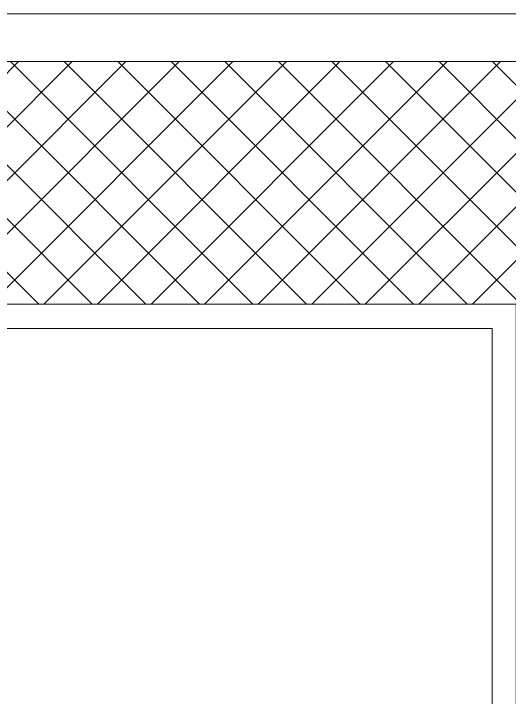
# Model space of a CAD drawing. Extents: x -1701 to 23780, y -363 to 7742.
# Drawn here: x 2161 to 2201.9, y 3832.6 to 3889 of the extents above; entities that cross this region are included whole.
import ezdxf

# ---------------------------------------------------------------- set-up
doc = ezdxf.new("R2010")
doc.units = 0
doc.header["$LTSCALE"] = 25
doc.header["$MEASUREMENT"] = 0
doc.layers.get('0').update_dxf_attribs({"color": 9, "lineweight": 9})
for name, color, linetype, lineweight in [('Audi$0$00', 8, 'Continuous', 9), ('Audi$0$09W', 8, 'Continuous', 9), ('Audi$0$10', 8, 'Continuous', 9), ('Audi$0$14', 8, 'Continuous', 9), ('Audi$0$33', 8, 'Audi$0$BATTING', 9), ('Audi$0$35', 8, 'Continuous', 9)]:
    doc.layers.add(name, color=color, linetype=linetype, lineweight=lineweight)
doc.linetypes.add('Audi$0$BATTING', pattern='A,0.0001,-0.1,[134,ltypeshp.shx,S=0.1,R=0,X=-0.1,Y=0],-0.2,[134,ltypeshp.shx,S=0.1,R=180,X=0.1,Y=0],-0.1', length=0.4001)

# ---------------------------------------------------------------- blocks, each defined once
blk = doc.blocks.new('Audi$0$p-zemin kat')
at = {"layer": 'Audi$0$09W'}
h = blk.add_hatch(dxfattribs=at)
h.set_pattern_fill('ANSI37', color=256, scale=25, style=0)
h.paths.add_polyline_path([(2130, 3885), (2130, 3865), (2202.5, 3865), (2202.5, 3765), (2222.5, 3765), (2222.5, 3885)])
h.paths.add_polyline_path([(2005, 3865), (2005, 3885), (1962.5, 3885), (1962.5, 3865)])
at = {"layer": 'Audi$0$00'}
blk.add_lwpolyline([(2130, 3885), (2222.5, 3885), (2222.5, 3765), (2202.5, 3765), (2202.5, 3865), (2130, 3865)], close=True, dxfattribs=at)
at = {"layer": 'Audi$0$14'}
blk.add_lwpolyline([(2127.818, 3879.3), (2127.818, 3863), (2200.5, 3863), (2200.5, 3760.388)], dxfattribs=at)
at = {"layer": 'Audi$0$33', "ltscale": 0.4}
blk.add_lwpolyline([(2226.495, 3760), (2226.495, 3760), (2226.629, 3888.95), (2129.668, 3888.955)], dxfattribs=at)
blk = doc.blocks.new('Audi')
at = {"layer": 'Audi$0$35'}
blk.add_lwpolyline([(1184.5, 2827), (1964.5, 2827), (1964.5, 2827), (2200.5, 2827), (2200.5, 3863), (1964.5, 3863), (1964.5, 3803), (1880.5, 3803), (1880.5, 3863), (1264.5, 3863), (1264.5, 3803), (1184.5, 3803)], close=True, dxfattribs=at)
at = {"layer": 'Audi$0$10'}
blk.add_blockref('Audi$0$p-zemin kat', (0, 0), dxfattribs=at)

msp = doc.modelspace()

# ---------------------------------------------------------------- block references
at = {"color": 6}
msp.add_blockref('Audi', (0, 0), dxfattribs=at)

doc.saveas('drawing.dxf')
